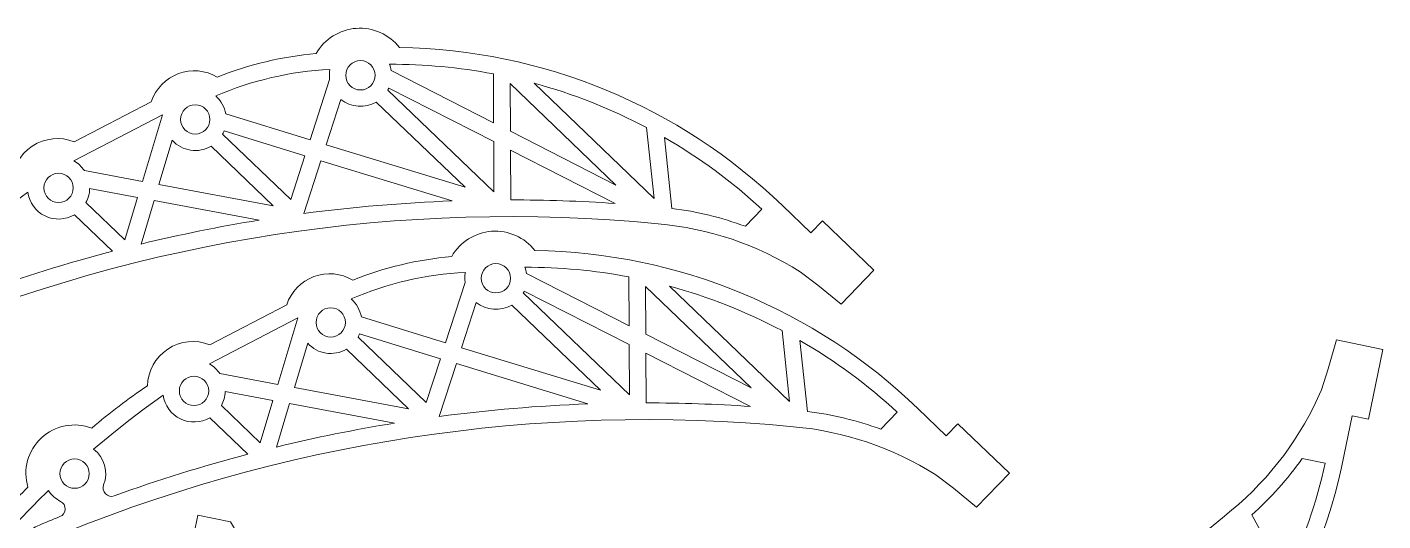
# Model space of a CAD drawing. Header units: millimetres. Extents: x -352 to 334, y -236 to 220.
# Drawn here: x 90.8 to 333.4, y 131.9 to 220.3 of the extents above; entities that cross this region are included whole.
import ezdxf

# ---------------------------------------------------------------- set-up
doc = ezdxf.new("R2010")
doc.units = ezdxf.units.MM
doc.header["$MEASUREMENT"] = 0
doc.layers.add('Capa 1', color=7, linetype='Continuous')

msp = doc.modelspace()

# ---------------------------------------------------------------- linework, layer by layer
at = {"layer": 'Capa 1', "color": 143, "lineweight": 9}
for points, knots in [([(242.3264, 176.7895), (242.3264, 176.7895), (233.1155, 185.6306), (233.1155, 185.6306), (233.1155, 185.6306), (233.1155, 185.6306), (231.0381, 183.4671), (231.0381, 183.4671), (231.0381, 183.4671), (231.0381, 183.4671), (225.963, 188.339), (225.963, 188.339), (225.963, 188.339), (207.5535, 206.1213), (183.0502, 216.2414), (157.4582, 216.6186), (157.4582, 216.6186), (155.609, 218.9743), (152.6935, 220.2752), (149.707, 220.0553), (149.707, 220.0553), (146.7204, 219.8356), (144.0394, 218.1441), (142.5552, 215.5433), (142.5552, 215.5433), (136.4819, 215.0113), (130.5181, 213.5892), (124.8585, 211.3225), (124.8585, 211.3225), (122.7544, 212.5695), (120.1856, 212.8048), (117.8949, 211.9484), (117.8949, 211.9484), (115.6037, 211.0922), (113.8236, 209.2452), (113.0527, 206.9243), (113.0527, 206.9243), (113.0527, 206.9243), (99.2554, 199.7509), (99.2554, 199.7509), (99.2554, 199.7509), (96.7867, 200.735), (93.9719, 200.4549), (91.7556, 198.9877), (91.7556, 198.9877), (89.539, 197.5203), (88.1822, 195.06), (88.1238, 192.4026), (88.1238, 192.4026), (84.6594, 190.0878), (81.3391, 187.5629), (78.1824, 184.8433), (78.1824, 184.8433), (75.0935, 186.0047), (71.571, 185.3349), (69.1532, 183.0883), (69.1532, 183.0883), (66.735, 180.8423), (65.7957, 177.4213), (66.7275, 174.255), (66.7275, 174.255), (64.2978, 171.8207), (61.9337, 169.3223), (59.6369, 166.762), (59.6369, 166.762), (56.3645, 167.5958), (52.8563, 166.4738), (50.7131, 163.864), (50.7131, 163.864), (48.5701, 161.2542), (48.1299, 157.6403), (49.5843, 154.5925), (49.5843, 154.5925), (47.4399, 150.9834), (45.5844, 147.2096), (44.0359, 143.3079), (44.0359, 143.3079), (40.5328, 142.9406), (37.5318, 140.4914), (36.5328, 137.1139), (36.5328, 137.1139), (35.5345, 133.7363), (36.6706, 130.0895), (39.411, 127.8769), (39.411, 127.8769), (38.6223, 116.268), (40.7809, 104.6426), (45.6877, 94.0926), (45.6877, 94.0926), (45.6877, 94.0926), (50.0156, 89.9386), (50.0156, 89.9386), (50.0156, 89.9386), (50.0156, 89.9386), (47.9387, 87.7746), (47.9387, 87.7746), (47.9387, 87.7746), (47.9387, 87.7746), (43.6111, 91.9287), (43.6111, 91.9287), (43.6111, 91.9287), (43.6111, 91.9287), (41.5338, 89.7651), (41.5338, 89.7651), (41.5338, 89.7651), (41.5338, 89.7651), (51.008, 80.6706), (51.008, 80.6706), (51.008, 80.6706), (51.008, 80.6706), (55.1622, 84.9984), (55.1622, 84.9984), (55.1622, 84.9984), (53.2299, 112.2448), (58.0851, 139.5319), (69.2911, 164.4421), (69.2911, 164.4421), (111.685, 182.4062), (157.8713, 189.4955), (203.7019, 185.0835), (203.7019, 185.0835), (212.7549, 184.2821), (221.4811, 181.3327), (229.1641, 176.4797), (229.1641, 176.4797), (229.1641, 176.4797), (232.3139, 174.087), (232.3139, 174.087), (232.3139, 174.087), (232.3139, 174.087), (236.4611, 170.679), (236.4611, 170.679), (236.4611, 170.679), (236.4611, 170.679), (242.3264, 176.7895), (242.3264, 176.7895)], [0, 0, 0, 0, 0.02941176, 0.02941176, 0.02941176, 0.02941176, 0.05882353, 0.05882353, 0.05882353, 0.05882353, 0.08823529, 0.08823529, 0.08823529, 0.08823529, 0.11764706, 0.11764706, 0.11764706, 0.11764706, 0.14705882, 0.14705882, 0.14705882, 0.14705882, 0.17647059, 0.17647059, 0.17647059, 0.17647059, 0.20588235, 0.20588235, 0.20588235, 0.20588235, 0.23529412, 0.23529412, 0.23529412, 0.23529412, 0.26470588, 0.26470588, 0.26470588, 0.26470588, 0.29411765, 0.29411765, 0.29411765, 0.29411765, 0.32352941, 0.32352941, 0.32352941, 0.32352941, 0.35294118, 0.35294118, 0.35294118, 0.35294118, 0.38235294, 0.38235294, 0.38235294, 0.38235294, 0.41176471, 0.41176471, 0.41176471, 0.41176471, 0.44117647, 0.44117647, 0.44117647, 0.44117647, 0.47058824, 0.47058824, 0.47058824, 0.47058824, 0.5, 0.5, 0.5, 0.5, 0.52941176, 0.52941176, 0.52941176, 0.52941176, 0.55882353, 0.55882353, 0.55882353, 0.55882353, 0.58823529, 0.58823529, 0.58823529, 0.58823529, 0.61764706, 0.61764706, 0.61764706, 0.61764706, 0.64705882, 0.64705882, 0.64705882, 0.64705882, 0.67647059, 0.67647059, 0.67647059, 0.67647059, 0.70588235, 0.70588235, 0.70588235, 0.70588235, 0.73529412, 0.73529412, 0.73529412, 0.73529412, 0.76470588, 0.76470588, 0.76470588, 0.76470588, 0.79411765, 0.79411765, 0.79411765, 0.79411765, 0.82352941, 0.82352941, 0.82352941, 0.82352941, 0.85294118, 0.85294118, 0.85294118, 0.85294118, 0.88235294, 0.88235294, 0.88235294, 0.88235294, 0.91176471, 0.91176471, 0.91176471, 0.91176471, 0.94117647, 0.94117647, 0.94117647, 0.94117647, 0.97058824, 0.97058824, 0.97058824, 0.97058824, 1, 1, 1, 1]), ([(153.0867, 211.6493), (153.0867, 210.1997), (151.912, 209.0251), (150.4623, 209.0251), (150.4623, 209.0251), (149.0129, 209.0251), (147.8377, 210.1997), (147.8377, 211.6493), (147.8377, 211.6493), (147.8377, 213.0988), (149.0129, 214.2739), (150.4623, 214.2739), (150.4623, 214.2739), (151.912, 214.2739), (153.0867, 213.0988), (153.0867, 211.6493)], [0, 0, 0, 0, 0.25, 0.25, 0.25, 0.25, 0.5, 0.5, 0.5, 0.5, 0.75, 0.75, 0.75, 0.75, 1, 1, 1, 1]), ([(174.2522, 211.9043), (174.2522, 211.9043), (174.2928, 203.1589), (174.2928, 203.1589), (174.2928, 203.1589), (174.2928, 203.1589), (155.9617, 212.4974), (155.9617, 212.4974), (155.9617, 212.4974), (155.9021, 212.8843), (155.8022, 213.2638), (155.6621, 213.6299), (155.6621, 213.6299), (161.8996, 213.6492), (168.1257, 213.0712), (174.2522, 211.9043)], [0, 0, 0, 0, 0.25, 0.25, 0.25, 0.25, 0.5, 0.5, 0.5, 0.5, 0.75, 0.75, 0.75, 0.75, 1, 1, 1, 1]), ([(144.9994, 212.7058), (144.8853, 212.1155), (144.8671, 211.5107), (144.9469, 210.9144), (144.9469, 210.9144), (144.9469, 210.9144), (141.4523, 200.1081), (141.4523, 200.1081), (141.4523, 200.1081), (141.4523, 200.1081), (126.3897, 204.7274), (126.3897, 204.7274), (126.3897, 204.7274), (126.1688, 205.9797), (125.5261, 207.1183), (124.5674, 207.9541), (124.5674, 207.9541), (131.0401, 210.741), (137.961, 212.3504), (144.9994, 212.7058)], [0, 0, 0, 0, 0.2, 0.2, 0.2, 0.2, 0.4, 0.4, 0.4, 0.4, 0.6, 0.6, 0.6, 0.6, 0.8, 0.8, 0.8, 0.8, 1, 1, 1, 1]), ([(174.3081, 199.7852), (174.3081, 199.7852), (174.3497, 190.799), (174.3497, 190.799), (174.3497, 190.799), (174.3497, 190.799), (155.3667, 209.0206), (155.3667, 209.0206), (155.3667, 209.0206), (155.4247, 209.1289), (155.4793, 209.2393), (155.5301, 209.3512), (155.5301, 209.3512), (155.5301, 209.3512), (174.3081, 199.7852), (174.3081, 199.7852)], [0, 0, 0, 0, 0.25, 0.25, 0.25, 0.25, 0.5, 0.5, 0.5, 0.5, 0.75, 0.75, 0.75, 0.75, 1, 1, 1, 1]), ([(177.2596, 210.1601), (177.2596, 210.1601), (196.1582, 192.0193), (196.1582, 192.0193), (196.1582, 192.0193), (196.1582, 192.0193), (177.2988, 201.6271), (177.2988, 201.6271), (177.2988, 201.6271), (177.2988, 201.6271), (177.2596, 210.1601), (177.2596, 210.1601)], [0, 0, 0, 0, 0.33333333, 0.33333333, 0.33333333, 0.33333333, 0.66666667, 0.66666667, 0.66666667, 0.66666667, 1, 1, 1, 1]), ([(201.6616, 202.2903), (201.6616, 202.2903), (202.9952, 189.6143), (202.9952, 189.6143), (202.9952, 189.6143), (202.9952, 189.6143), (181.5172, 210.231), (181.5172, 210.231), (181.5172, 210.231), (188.5047, 208.3386), (195.262, 205.6745), (201.6616, 202.2903)], [0, 0, 0, 0, 0.33333333, 0.33333333, 0.33333333, 0.33333333, 0.66666667, 0.66666667, 0.66666667, 0.66666667, 1, 1, 1, 1]), ([(120.9104, 206.3848), (122.36, 206.3848), (123.5347, 205.2095), (123.5347, 203.7602), (123.5347, 203.7602), (123.5347, 202.3106), (122.36, 201.1359), (120.9104, 201.1359), (120.9104, 201.1359), (119.4608, 201.1359), (118.2859, 202.3106), (118.2859, 203.7602), (118.2859, 203.7602), (118.2859, 205.2095), (119.4612, 206.3848), (120.9104, 206.3848)], [0, 0, 0, 0, 0.25, 0.25, 0.25, 0.25, 0.5, 0.5, 0.5, 0.5, 0.75, 0.75, 0.75, 0.75, 1, 1, 1, 1]), ([(153.2897, 206.8569), (153.2897, 206.8569), (169.1782, 191.6052), (169.1782, 191.6052), (169.1782, 191.6052), (169.1782, 191.6052), (144.3202, 199.2287), (144.3202, 199.2287), (144.3202, 199.2287), (144.3202, 199.2287), (146.9429, 207.3394), (146.9429, 207.3394), (146.9429, 207.3394), (148.7499, 205.8651), (151.2814, 205.6712), (153.2897, 206.8569)], [0, 0, 0, 0, 0.25, 0.25, 0.25, 0.25, 0.5, 0.5, 0.5, 0.5, 0.75, 0.75, 0.75, 0.75, 1, 1, 1, 1]), ([(115.0341, 204.574), (115.0341, 204.574), (111.4484, 192.6695), (111.4484, 192.6695), (111.4484, 192.6695), (111.4484, 192.6695), (101.0725, 194.6008), (101.0725, 194.6008), (101.0725, 194.6008), (100.5908, 195.3182), (99.9486, 195.9135), (99.1966, 196.3395), (99.1966, 196.3395), (99.1966, 196.3395), (115.0341, 204.574), (115.0341, 204.574)], [0, 0, 0, 0, 0.25, 0.25, 0.25, 0.25, 0.5, 0.5, 0.5, 0.5, 0.75, 0.75, 0.75, 0.75, 1, 1, 1, 1]), ([(140.5296, 197.254), (140.5296, 197.254), (138.0008, 189.4342), (138.0008, 189.4342), (138.0008, 189.4342), (138.0008, 189.4342), (125.8146, 201.1314), (125.8146, 201.1314), (125.8146, 201.1314), (125.9116, 201.3118), (125.9978, 201.4974), (126.0741, 201.6873), (126.0741, 201.6873), (126.0741, 201.6873), (140.5296, 197.254), (140.5296, 197.254)], [0, 0, 0, 0, 0.25, 0.25, 0.25, 0.25, 0.5, 0.5, 0.5, 0.5, 0.75, 0.75, 0.75, 0.75, 1, 1, 1, 1]), ([(123.7375, 198.9678), (123.7375, 198.9678), (134.8332, 188.3169), (134.8332, 188.3169), (134.8332, 188.3169), (134.8332, 188.3169), (114.4149, 192.1175), (114.4149, 192.1175), (114.4149, 192.1175), (114.4149, 192.1175), (116.7938, 200.0162), (116.7938, 200.0162), (116.7938, 200.0162), (118.5696, 198.0655), (121.4661, 197.6264), (123.7375, 198.9678)], [0, 0, 0, 0, 0.25, 0.25, 0.25, 0.25, 0.5, 0.5, 0.5, 0.5, 0.75, 0.75, 0.75, 0.75, 1, 1, 1, 1]), ([(222.2793, 187.693), (222.2793, 187.693), (219.3448, 184.636), (219.3448, 184.636), (219.3448, 184.636), (215.0968, 186.1925), (210.6871, 187.2642), (206.1987, 187.8315), (206.1987, 187.8315), (206.1987, 187.8315), (204.8637, 200.519), (204.8637, 200.519), (204.8637, 200.519), (211.1252, 196.9013), (216.9667, 192.599), (222.2793, 187.693)], [0, 0, 0, 0, 0.25, 0.25, 0.25, 0.25, 0.5, 0.5, 0.5, 0.5, 0.75, 0.75, 0.75, 0.75, 1, 1, 1, 1]), ([(177.3147, 198.2533), (177.3147, 198.2533), (196.0252, 188.7213), (196.0252, 188.7213), (196.0252, 188.7213), (189.8109, 189.141), (183.5836, 189.3528), (177.3556, 189.3564), (177.3556, 189.3564), (177.3556, 189.3564), (177.3147, 198.2533), (177.3147, 198.2533)], [0, 0, 0, 0, 0.33333333, 0.33333333, 0.33333333, 0.33333333, 0.66666667, 0.66666667, 0.66666667, 0.66666667, 1, 1, 1, 1]), ([(96.4534, 194.1229), (97.9026, 194.1229), (99.0778, 192.948), (99.0778, 191.4984), (99.0778, 191.4984), (99.0778, 190.0491), (97.9026, 188.8742), (96.4534, 188.8742), (96.4534, 188.8742), (95.0038, 188.8742), (93.829, 190.0491), (93.829, 191.4984), (93.829, 191.4984), (93.829, 192.948), (95.0038, 194.1229), (96.4534, 194.1229)], [0, 0, 0, 0, 0.25, 0.25, 0.25, 0.25, 0.5, 0.5, 0.5, 0.5, 0.75, 0.75, 0.75, 0.75, 1, 1, 1, 1]), ([(166.8991, 189.1672), (158.0153, 188.8396), (149.1516, 188.089), (140.339, 186.9173), (140.339, 186.9173), (140.339, 186.9173), (143.3972, 196.3745), (143.3972, 196.3745), (143.3972, 196.3745), (143.3972, 196.3745), (166.8991, 189.1672), (166.8991, 189.1672)], [0, 0, 0, 0, 0.33333333, 0.33333333, 0.33333333, 0.33333333, 0.66666667, 0.66666667, 0.66666667, 0.66666667, 1, 1, 1, 1]), ([(106.0942, 180.1658), (98.0177, 178.0423), (90.0402, 175.5576), (82.1864, 172.72), (82.1864, 172.72), (81.633, 172.5181), (81.0214, 172.6617), (80.6087, 173.0819), (80.6087, 173.0819), (80.1963, 173.5023), (80.0675, 174.1251), (80.2792, 174.6746), (80.2792, 174.6746), (81.1743, 176.9749), (80.4473, 179.5941), (78.4918, 181.1003), (78.4918, 181.1003), (78.4918, 181.1003), (81.7351, 183.7328), (81.7351, 183.7328), (81.7351, 183.7328), (81.7351, 183.7328), (84.7716, 186.2266), (84.7716, 186.2266), (84.7716, 186.2266), (84.7716, 186.2266), (87.5375, 188.2635), (87.5375, 188.2635), (87.5375, 188.2635), (87.5375, 188.2635), (90.9401, 190.744), (90.9401, 190.744), (90.9401, 190.744), (91.1952, 188.9007), (92.3576, 187.2919), (94.0337, 186.4832), (94.0337, 186.4832), (95.7097, 185.6745), (97.6792, 185.7583), (99.2805, 186.7058), (99.2805, 186.7058), (99.2805, 186.7058), (106.0942, 180.1658), (106.0942, 180.1658)], [0, 0, 0, 0, 0.09090909, 0.09090909, 0.09090909, 0.09090909, 0.18181818, 0.18181818, 0.18181818, 0.18181818, 0.27272727, 0.27272727, 0.27272727, 0.27272727, 0.36363636, 0.36363636, 0.36363636, 0.36363636, 0.45454545, 0.45454545, 0.45454545, 0.45454545, 0.54545455, 0.54545455, 0.54545455, 0.54545455, 0.63636364, 0.63636364, 0.63636364, 0.63636364, 0.72727273, 0.72727273, 0.72727273, 0.72727273, 0.81818182, 0.81818182, 0.81818182, 0.81818182, 0.90909091, 0.90909091, 0.90909091, 0.90909091, 1, 1, 1, 1]), ([(102.0162, 191.3743), (102.0162, 191.3743), (110.5783, 189.7809), (110.5783, 189.7809), (110.5783, 189.7809), (110.5783, 189.7809), (108.2977, 182.2077), (108.2977, 182.2077), (108.2977, 182.2077), (108.2977, 182.2077), (101.3578, 188.8699), (101.3578, 188.8699), (101.3578, 188.8699), (101.771, 189.6408), (101.9965, 190.4997), (102.0162, 191.3743)], [0, 0, 0, 0, 0.25, 0.25, 0.25, 0.25, 0.5, 0.5, 0.5, 0.5, 0.75, 0.75, 0.75, 0.75, 1, 1, 1, 1]), ([(113.545, 189.2285), (113.545, 189.2285), (132.3235, 185.7328), (132.3235, 185.7328), (132.3235, 185.7328), (125.2318, 184.5798), (118.1868, 183.1539), (111.2045, 181.4582), (111.2045, 181.4582), (111.2045, 181.4582), (113.545, 189.2285), (113.545, 189.2285)], [0, 0, 0, 0, 0.33333333, 0.33333333, 0.33333333, 0.33333333, 0.66666667, 0.66666667, 0.66666667, 0.66666667, 1, 1, 1, 1]), ([(123.4907, 163.4279), (121.0215, 164.412), (118.2072, 164.1319), (115.9908, 162.6647), (115.9908, 162.6647), (113.7741, 161.1973), (112.4174, 158.737), (112.3586, 156.0796), (112.3586, 156.0796), (108.8943, 153.7648), (105.5744, 151.2399), (102.4176, 148.5203), (102.4176, 148.5203), (99.3282, 149.6817), (95.8063, 149.0119), (93.3884, 146.7653), (93.3884, 146.7653), (90.9705, 144.5193), (90.0312, 141.0983), (90.9629, 137.932), (90.9629, 137.932), (88.5332, 135.4977), (86.1684, 132.9993), (83.8723, 130.439), (83.8723, 130.439), (80.5997, 131.2728), (77.0912, 130.1508), (74.9479, 127.541), (74.9479, 127.541), (72.8049, 124.9312), (72.365, 121.3173), (73.8196, 118.2695), (73.8196, 118.2695), (71.6751, 114.6604), (69.8196, 110.8866), (68.2708, 106.9849), (68.2708, 106.9849), (64.7677, 106.6176), (61.7671, 104.1684), (60.7681, 100.7909), (60.7681, 100.7909), (59.7693, 97.4133), (60.9059, 93.7665), (63.6462, 91.5539), (63.6462, 91.5539), (62.8572, 79.945), (65.0162, 68.3196), (69.9231, 57.7696), (69.9231, 57.7696), (69.9231, 57.7696), (74.2508, 53.6156), (74.2508, 53.6156), (74.2508, 53.6156), (74.2508, 53.6156), (72.1739, 51.4516), (72.1739, 51.4516), (72.1739, 51.4516), (72.1739, 51.4516), (67.8461, 55.6057), (67.8461, 55.6057), (67.8461, 55.6057), (67.8461, 55.6057), (65.7689, 53.4421), (65.7689, 53.4421), (65.7689, 53.4421), (65.7689, 53.4421), (75.2433, 44.3476), (75.2433, 44.3476), (75.2433, 44.3476), (75.2433, 44.3476), (79.3972, 48.6754), (79.3972, 48.6754), (79.3972, 48.6754), (77.4653, 75.9218), (82.32, 103.2089), (93.5263, 128.1191), (93.5263, 128.1191), (135.9198, 146.0832), (182.1069, 153.1725), (227.9373, 148.7605), (227.9373, 148.7605), (236.9897, 147.9591), (245.7163, 145.0097), (253.3994, 140.1567), (253.3994, 140.1567), (253.3994, 140.1567), (256.5487, 137.764), (256.5487, 137.764), (256.5487, 137.764), (256.5487, 137.764), (260.6965, 134.356), (260.6965, 134.356), (260.6965, 134.356), (260.6965, 134.356), (266.5617, 140.4665), (266.5617, 140.4665), (266.5617, 140.4665), (266.5617, 140.4665), (257.3509, 149.3076), (257.3509, 149.3076), (257.3509, 149.3076), (257.3509, 149.3076), (255.2736, 147.1441), (255.2736, 147.1441), (255.2736, 147.1441), (255.2736, 147.1441), (250.1981, 152.016), (250.1981, 152.016), (250.1981, 152.016), (231.7887, 169.7983), (207.2855, 179.9184), (181.693, 180.2956), (181.693, 180.2956), (179.8442, 182.6513), (176.9288, 183.9522), (173.9424, 183.7323), (173.9424, 183.7323), (170.9559, 183.5126), (168.2747, 181.8211), (166.7906, 179.2203), (166.7906, 179.2203), (160.717, 178.6883), (154.7533, 177.2662), (149.0938, 174.9995), (149.0938, 174.9995), (146.9898, 176.2465), (144.4208, 176.4818), (142.13, 175.6254), (142.13, 175.6254), (139.8392, 174.7692), (138.059, 172.9222), (137.2878, 170.6013), (137.2878, 170.6013), (137.2878, 170.6013), (123.4907, 163.4279), (123.4907, 163.4279)], [0, 0, 0, 0, 0.02941176, 0.02941176, 0.02941176, 0.02941176, 0.05882353, 0.05882353, 0.05882353, 0.05882353, 0.08823529, 0.08823529, 0.08823529, 0.08823529, 0.11764706, 0.11764706, 0.11764706, 0.11764706, 0.14705882, 0.14705882, 0.14705882, 0.14705882, 0.17647059, 0.17647059, 0.17647059, 0.17647059, 0.20588235, 0.20588235, 0.20588235, 0.20588235, 0.23529412, 0.23529412, 0.23529412, 0.23529412, 0.26470588, 0.26470588, 0.26470588, 0.26470588, 0.29411765, 0.29411765, 0.29411765, 0.29411765, 0.32352941, 0.32352941, 0.32352941, 0.32352941, 0.35294118, 0.35294118, 0.35294118, 0.35294118, 0.38235294, 0.38235294, 0.38235294, 0.38235294, 0.41176471, 0.41176471, 0.41176471, 0.41176471, 0.44117647, 0.44117647, 0.44117647, 0.44117647, 0.47058824, 0.47058824, 0.47058824, 0.47058824, 0.5, 0.5, 0.5, 0.5, 0.52941176, 0.52941176, 0.52941176, 0.52941176, 0.55882353, 0.55882353, 0.55882353, 0.55882353, 0.58823529, 0.58823529, 0.58823529, 0.58823529, 0.61764706, 0.61764706, 0.61764706, 0.61764706, 0.64705882, 0.64705882, 0.64705882, 0.64705882, 0.67647059, 0.67647059, 0.67647059, 0.67647059, 0.70588235, 0.70588235, 0.70588235, 0.70588235, 0.73529412, 0.73529412, 0.73529412, 0.73529412, 0.76470588, 0.76470588, 0.76470588, 0.76470588, 0.79411765, 0.79411765, 0.79411765, 0.79411765, 0.82352941, 0.82352941, 0.82352941, 0.82352941, 0.85294118, 0.85294118, 0.85294118, 0.85294118, 0.88235294, 0.88235294, 0.88235294, 0.88235294, 0.91176471, 0.91176471, 0.91176471, 0.91176471, 0.94117647, 0.94117647, 0.94117647, 0.94117647, 0.97058824, 0.97058824, 0.97058824, 0.97058824, 1, 1, 1, 1]), ([(174.6974, 172.7021), (173.2482, 172.7021), (172.0731, 173.8767), (172.0731, 175.3263), (172.0731, 175.3263), (172.0731, 176.7758), (173.2482, 177.9509), (174.6974, 177.9509), (174.6974, 177.9509), (176.1472, 177.9509), (177.3222, 176.7758), (177.3222, 175.3263), (177.3222, 175.3263), (177.3222, 173.8767), (176.1472, 172.7021), (174.6974, 172.7021)], [0, 0, 0, 0, 0.25, 0.25, 0.25, 0.25, 0.5, 0.5, 0.5, 0.5, 0.75, 0.75, 0.75, 0.75, 1, 1, 1, 1]), ([(180.1968, 176.1744), (180.1374, 176.5613), (180.037, 176.9408), (179.8978, 177.3069), (179.8978, 177.3069), (186.1349, 177.3262), (192.3606, 176.7482), (198.4877, 175.5813), (198.4877, 175.5813), (198.4877, 175.5813), (198.5277, 166.8359), (198.5277, 166.8359), (198.5277, 166.8359), (198.5277, 166.8359), (180.1968, 176.1744), (180.1968, 176.1744)], [0, 0, 0, 0, 0.25, 0.25, 0.25, 0.25, 0.5, 0.5, 0.5, 0.5, 0.75, 0.75, 0.75, 0.75, 1, 1, 1, 1]), ([(165.6872, 163.7851), (165.6872, 163.7851), (150.6251, 168.4044), (150.6251, 168.4044), (150.6251, 168.4044), (150.4041, 169.6567), (149.7615, 170.7953), (148.8026, 171.6311), (148.8026, 171.6311), (155.2749, 174.418), (162.1959, 176.0274), (169.2342, 176.3828), (169.2342, 176.3828), (169.1203, 175.7925), (169.1026, 175.1877), (169.1819, 174.5914), (169.1819, 174.5914), (169.1819, 174.5914), (165.6872, 163.7851), (165.6872, 163.7851)], [0, 0, 0, 0, 0.2, 0.2, 0.2, 0.2, 0.4, 0.4, 0.4, 0.4, 0.6, 0.6, 0.6, 0.6, 0.8, 0.8, 0.8, 0.8, 1, 1, 1, 1]), ([(179.602, 172.6976), (179.66, 172.8059), (179.7147, 172.9163), (179.7655, 173.0282), (179.7655, 173.0282), (179.7655, 173.0282), (198.5431, 163.4622), (198.5431, 163.4622), (198.5431, 163.4622), (198.5431, 163.4622), (198.5844, 154.476), (198.5844, 154.476), (198.5844, 154.476), (198.5844, 154.476), (179.602, 172.6976), (179.602, 172.6976)], [0, 0, 0, 0, 0.25, 0.25, 0.25, 0.25, 0.5, 0.5, 0.5, 0.5, 0.75, 0.75, 0.75, 0.75, 1, 1, 1, 1]), ([(220.3935, 155.6963), (220.3935, 155.6963), (201.534, 165.3041), (201.534, 165.3041), (201.534, 165.3041), (201.534, 165.3041), (201.495, 173.8371), (201.495, 173.8371), (201.495, 173.8371), (201.495, 173.8371), (220.3935, 155.6963), (220.3935, 155.6963)], [0, 0, 0, 0, 0.33333333, 0.33333333, 0.33333333, 0.33333333, 0.66666667, 0.66666667, 0.66666667, 0.66666667, 1, 1, 1, 1]), ([(227.2301, 153.2913), (227.2301, 153.2913), (205.7523, 173.908), (205.7523, 173.908), (205.7523, 173.908), (212.74, 172.0156), (219.4969, 169.3515), (225.8969, 165.9673), (225.8969, 165.9673), (225.8969, 165.9673), (227.2301, 153.2913), (227.2301, 153.2913)], [0, 0, 0, 0, 0.33333333, 0.33333333, 0.33333333, 0.33333333, 0.66666667, 0.66666667, 0.66666667, 0.66666667, 1, 1, 1, 1]), ([(145.1456, 164.8129), (143.696, 164.8129), (142.5212, 165.9876), (142.5212, 167.4372), (142.5212, 167.4372), (142.5212, 168.8865), (143.696, 170.0618), (145.1456, 170.0618), (145.1456, 170.0618), (146.5948, 170.0618), (147.7701, 168.8865), (147.7701, 167.4372), (147.7701, 167.4372), (147.7701, 165.9876), (146.5948, 164.8129), (145.1456, 164.8129)], [0, 0, 0, 0, 0.25, 0.25, 0.25, 0.25, 0.5, 0.5, 0.5, 0.5, 0.75, 0.75, 0.75, 0.75, 1, 1, 1, 1]), ([(168.5553, 162.9057), (168.5553, 162.9057), (171.1781, 171.0164), (171.1781, 171.0164), (171.1781, 171.0164), (172.9849, 169.5421), (175.5166, 169.3482), (177.5246, 170.5339), (177.5246, 170.5339), (177.5246, 170.5339), (193.4135, 155.2822), (193.4135, 155.2822), (193.4135, 155.2822), (193.4135, 155.2822), (168.5553, 162.9057), (168.5553, 162.9057)], [0, 0, 0, 0, 0.25, 0.25, 0.25, 0.25, 0.5, 0.5, 0.5, 0.5, 0.75, 0.75, 0.75, 0.75, 1, 1, 1, 1]), ([(135.6838, 156.3465), (135.6838, 156.3465), (125.3079, 158.2778), (125.3079, 158.2778), (125.3079, 158.2778), (124.8263, 158.9952), (124.1835, 159.5905), (123.4321, 160.0165), (123.4321, 160.0165), (123.4321, 160.0165), (139.2691, 168.251), (139.2691, 168.251), (139.2691, 168.251), (139.2691, 168.251), (135.6838, 156.3465), (135.6838, 156.3465)], [0, 0, 0, 0, 0.25, 0.25, 0.25, 0.25, 0.5, 0.5, 0.5, 0.5, 0.75, 0.75, 0.75, 0.75, 1, 1, 1, 1]), ([(162.2361, 153.1112), (162.2361, 153.1112), (150.0496, 164.8084), (150.0496, 164.8084), (150.0496, 164.8084), (150.1465, 164.9888), (150.2331, 165.1744), (150.3094, 165.3643), (150.3094, 165.3643), (150.3094, 165.3643), (164.7644, 160.931), (164.7644, 160.931), (164.7644, 160.931), (164.7644, 160.931), (162.2361, 153.1112), (162.2361, 153.1112)], [0, 0, 0, 0, 0.25, 0.25, 0.25, 0.25, 0.5, 0.5, 0.5, 0.5, 0.75, 0.75, 0.75, 0.75, 1, 1, 1, 1]), ([(228.7276, 62.3898), (227.2554, 60.1767), (224.7806, 58.8076), (222.1231, 58.7551), (222.1231, 58.7551), (219.4653, 58.7025), (216.9507, 59.9557), (215.3919, 62.1087), (215.3919, 62.1087), (211.2259, 62.0443), (207.0593, 62.2348), (202.9162, 62.6781), (202.9162, 62.6781), (201.0345, 59.9667), (197.756, 58.516), (194.4897, 58.9902), (194.4897, 58.9902), (191.2238, 59.4639), (188.5066, 61.7447), (187.4735, 64.8794), (187.4735, 64.8794), (184.0909, 65.5014), (180.7252, 66.2129), (177.3808, 67.0144), (177.3808, 67.0144), (175.1621, 64.4684), (171.6377, 63.3974), (168.3909, 64.3265), (168.3909, 64.3265), (165.1444, 65.2557), (162.7284, 67.9791), (162.1929, 71.3135), (162.1929, 71.3135), (158.3772, 73.0642), (154.7056, 75.1145), (151.2137, 77.4445), (151.2137, 77.4445), (148.1227, 75.7556), (144.2618, 76.0653), (141.5202, 78.2764), (141.5202, 78.2764), (138.7787, 80.4878), (137.6412, 84.1343), (138.6382, 87.5122), (138.6382, 87.5122), (131.3909, 96.6153), (126.5598, 107.4075), (124.6008, 118.8767), (124.6008, 118.8767), (124.6008, 118.8767), (125.8005, 124.7542), (125.8005, 124.7542), (125.8005, 124.7542), (125.8005, 124.7542), (122.8618, 125.3543), (122.8618, 125.3543), (122.8618, 125.3543), (122.8618, 125.3543), (121.662, 119.4766), (121.662, 119.4766), (121.662, 119.4766), (121.662, 119.4766), (118.7232, 120.0761), (118.7232, 120.0761), (118.7232, 120.0761), (118.7232, 120.0761), (121.3495, 132.9438), (121.3495, 132.9438), (121.3495, 132.9438), (121.3495, 132.9438), (127.227, 131.7439), (127.227, 131.7439), (127.227, 131.7439), (141.1235, 108.2283), (160.6269, 88.5364), (184.0053, 74.4102), (184.0053, 74.4102), (229.0958, 83.7249), (271.1267, 104.1433), (306.3272, 133.8219), (306.3272, 133.8219), (313.3198, 139.6263), (318.8234, 147.013), (322.3866, 155.3727), (322.3866, 155.3727), (322.3866, 155.3727), (323.6178, 159.1313), (323.6178, 159.1313), (323.6178, 159.1313), (323.6178, 159.1313), (325.0935, 164.2928), (325.0935, 164.2928), (325.0935, 164.2928), (325.0935, 164.2928), (333.3923, 162.5988), (333.3923, 162.5988), (333.3923, 162.5988), (333.3923, 162.5988), (330.8389, 150.0895), (330.8389, 150.0895), (330.8389, 150.0895), (330.8389, 150.0895), (327.9001, 150.6889), (327.9001, 150.6889), (327.9001, 150.6889), (327.9001, 150.6889), (326.4931, 143.7957), (326.4931, 143.7957), (326.4931, 143.7957), (321.4532, 118.7015), (307.0445, 96.4481), (286.2021, 81.5918), (286.2021, 81.5918), (286.0198, 78.6028), (284.3605, 75.8754), (281.7784, 74.359), (281.7784, 74.359), (279.1963, 72.8423), (276.0289, 72.7102), (273.3296, 74.0065), (273.3296, 74.0065), (268.03, 70.9922), (262.315, 68.7727), (256.3701, 67.421), (256.3701, 67.421), (255.3478, 65.1991), (253.3678, 63.5454), (250.9962, 62.948), (250.9962, 62.948), (248.6248, 62.3505), (246.1103, 62.8583), (244.1567, 64.3296), (244.1567, 64.3296), (244.1567, 64.3296), (228.7276, 62.3898), (228.7276, 62.3898)], [0, 0, 0, 0, 0.02941176, 0.02941176, 0.02941176, 0.02941176, 0.05882353, 0.05882353, 0.05882353, 0.05882353, 0.08823529, 0.08823529, 0.08823529, 0.08823529, 0.11764706, 0.11764706, 0.11764706, 0.11764706, 0.14705882, 0.14705882, 0.14705882, 0.14705882, 0.17647059, 0.17647059, 0.17647059, 0.17647059, 0.20588235, 0.20588235, 0.20588235, 0.20588235, 0.23529412, 0.23529412, 0.23529412, 0.23529412, 0.26470588, 0.26470588, 0.26470588, 0.26470588, 0.29411765, 0.29411765, 0.29411765, 0.29411765, 0.32352941, 0.32352941, 0.32352941, 0.32352941, 0.35294118, 0.35294118, 0.35294118, 0.35294118, 0.38235294, 0.38235294, 0.38235294, 0.38235294, 0.41176471, 0.41176471, 0.41176471, 0.41176471, 0.44117647, 0.44117647, 0.44117647, 0.44117647, 0.47058824, 0.47058824, 0.47058824, 0.47058824, 0.5, 0.5, 0.5, 0.5, 0.52941176, 0.52941176, 0.52941176, 0.52941176, 0.55882353, 0.55882353, 0.55882353, 0.55882353, 0.58823529, 0.58823529, 0.58823529, 0.58823529, 0.61764706, 0.61764706, 0.61764706, 0.61764706, 0.64705882, 0.64705882, 0.64705882, 0.64705882, 0.67647059, 0.67647059, 0.67647059, 0.67647059, 0.70588235, 0.70588235, 0.70588235, 0.70588235, 0.73529412, 0.73529412, 0.73529412, 0.73529412, 0.76470588, 0.76470588, 0.76470588, 0.76470588, 0.79411765, 0.79411765, 0.79411765, 0.79411765, 0.82352941, 0.82352941, 0.82352941, 0.82352941, 0.85294118, 0.85294118, 0.85294118, 0.85294118, 0.88235294, 0.88235294, 0.88235294, 0.88235294, 0.91176471, 0.91176471, 0.91176471, 0.91176471, 0.94117647, 0.94117647, 0.94117647, 0.94117647, 0.97058824, 0.97058824, 0.97058824, 0.97058824, 1, 1, 1, 1]), ([(159.0685, 151.9939), (159.0685, 151.9939), (138.6503, 155.7945), (138.6503, 155.7945), (138.6503, 155.7945), (138.6503, 155.7945), (141.029, 163.6932), (141.029, 163.6932), (141.029, 163.6932), (142.8047, 161.7425), (145.7015, 161.3034), (147.9728, 162.6448), (147.9728, 162.6448), (147.9728, 162.6448), (159.0685, 151.9939), (159.0685, 151.9939)], [0, 0, 0, 0, 0.25, 0.25, 0.25, 0.25, 0.5, 0.5, 0.5, 0.5, 0.75, 0.75, 0.75, 0.75, 1, 1, 1, 1]), ([(243.5802, 148.313), (239.3318, 149.8695), (234.9223, 150.9412), (230.4339, 151.5085), (230.4339, 151.5085), (230.4339, 151.5085), (229.0989, 164.196), (229.0989, 164.196), (229.0989, 164.196), (235.3603, 160.5783), (241.2018, 156.276), (246.5146, 151.37), (246.5146, 151.37), (246.5146, 151.37), (243.5802, 148.313), (243.5802, 148.313)], [0, 0, 0, 0, 0.25, 0.25, 0.25, 0.25, 0.5, 0.5, 0.5, 0.5, 0.75, 0.75, 0.75, 0.75, 1, 1, 1, 1]), ([(201.5905, 153.0334), (201.5905, 153.0334), (201.5495, 161.9303), (201.5495, 161.9303), (201.5495, 161.9303), (201.5495, 161.9303), (220.2602, 152.3983), (220.2602, 152.3983), (220.2602, 152.3983), (214.0463, 152.818), (207.8188, 153.0298), (201.5905, 153.0334)], [0, 0, 0, 0, 0.33333333, 0.33333333, 0.33333333, 0.33333333, 0.66666667, 0.66666667, 0.66666667, 0.66666667, 1, 1, 1, 1]), ([(120.6888, 152.5512), (119.2391, 152.5512), (118.0643, 153.7261), (118.0643, 155.1754), (118.0643, 155.1754), (118.0643, 156.625), (119.2391, 157.7999), (120.6888, 157.7999), (120.6888, 157.7999), (122.138, 157.7999), (123.3131, 156.625), (123.3131, 155.1754), (123.3131, 155.1754), (123.3131, 153.7261), (122.138, 152.5512), (120.6888, 152.5512)], [0, 0, 0, 0, 0.25, 0.25, 0.25, 0.25, 0.5, 0.5, 0.5, 0.5, 0.75, 0.75, 0.75, 0.75, 1, 1, 1, 1]), ([(191.1343, 152.8442), (182.2505, 152.5166), (173.3866, 151.766), (164.5742, 150.5943), (164.5742, 150.5943), (164.5742, 150.5943), (167.6324, 160.0515), (167.6324, 160.0515), (167.6324, 160.0515), (167.6324, 160.0515), (191.1343, 152.8442), (191.1343, 152.8442)], [0, 0, 0, 0, 0.33333333, 0.33333333, 0.33333333, 0.33333333, 0.66666667, 0.66666667, 0.66666667, 0.66666667, 1, 1, 1, 1]), ([(104.5145, 138.3516), (105.4095, 140.6519), (104.6826, 143.2711), (102.7272, 144.7773), (102.7272, 144.7773), (102.7272, 144.7773), (105.9705, 147.4098), (105.9705, 147.4098), (105.9705, 147.4098), (105.9705, 147.4098), (109.0069, 149.9036), (109.0069, 149.9036), (109.0069, 149.9036), (109.0069, 149.9036), (111.7728, 151.9405), (111.7728, 151.9405), (111.7728, 151.9405), (111.7728, 151.9405), (115.1754, 154.421), (115.1754, 154.421), (115.1754, 154.421), (115.4301, 152.5777), (116.5929, 150.9689), (118.2688, 150.1602), (118.2688, 150.1602), (119.9451, 149.3515), (121.9144, 149.4353), (123.5158, 150.3828), (123.5158, 150.3828), (123.5158, 150.3828), (130.3295, 143.8428), (130.3295, 143.8428), (130.3295, 143.8428), (122.2529, 141.7193), (114.2752, 139.2346), (106.4216, 136.397), (106.4216, 136.397), (105.8683, 136.1951), (105.2564, 136.3387), (104.844, 136.7589), (104.844, 136.7589), (104.4313, 137.1793), (104.3028, 137.8021), (104.5145, 138.3516)], [0, 0, 0, 0, 0.09090909, 0.09090909, 0.09090909, 0.09090909, 0.18181818, 0.18181818, 0.18181818, 0.18181818, 0.27272727, 0.27272727, 0.27272727, 0.27272727, 0.36363636, 0.36363636, 0.36363636, 0.36363636, 0.45454545, 0.45454545, 0.45454545, 0.45454545, 0.54545455, 0.54545455, 0.54545455, 0.54545455, 0.63636364, 0.63636364, 0.63636364, 0.63636364, 0.72727273, 0.72727273, 0.72727273, 0.72727273, 0.81818182, 0.81818182, 0.81818182, 0.81818182, 0.90909091, 0.90909091, 0.90909091, 0.90909091, 1, 1, 1, 1]), ([(132.5331, 145.8847), (132.5331, 145.8847), (125.5925, 152.5469), (125.5925, 152.5469), (125.5925, 152.5469), (126.0063, 153.3178), (126.2319, 154.1767), (126.2516, 155.0513), (126.2516, 155.0513), (126.2516, 155.0513), (134.814, 153.4579), (134.814, 153.4579), (134.814, 153.4579), (134.814, 153.4579), (132.5331, 145.8847), (132.5331, 145.8847)], [0, 0, 0, 0, 0.25, 0.25, 0.25, 0.25, 0.5, 0.5, 0.5, 0.5, 0.75, 0.75, 0.75, 0.75, 1, 1, 1, 1]), ([(135.4399, 145.1352), (135.4399, 145.1352), (137.7799, 152.9055), (137.7799, 152.9055), (137.7799, 152.9055), (137.7799, 152.9055), (156.5587, 149.4098), (156.5587, 149.4098), (156.5587, 149.4098), (149.467, 148.2568), (142.4217, 146.8309), (135.4399, 145.1352)], [0, 0, 0, 0, 0.33333333, 0.33333333, 0.33333333, 0.33333333, 0.66666667, 0.66666667, 0.66666667, 0.66666667, 1, 1, 1, 1]), ([(101.9539, 140.3705), (101.9539, 138.9212), (100.7788, 137.7459), (99.3294, 137.7459), (99.3294, 137.7459), (97.8797, 137.7459), (96.705, 138.9212), (96.705, 140.3705), (96.705, 140.3705), (96.705, 141.8201), (97.8797, 142.995), (99.3294, 142.995), (99.3294, 142.995), (100.7788, 142.995), (101.9539, 141.8201), (101.9539, 140.3705)], [0, 0, 0, 0, 0.25, 0.25, 0.25, 0.25, 0.5, 0.5, 0.5, 0.5, 0.75, 0.75, 0.75, 0.75, 1, 1, 1, 1]), ([(318.9434, 143.081), (316.3326, 139.3857), (313.3137, 135.9977), (309.9432, 132.9799), (309.9432, 132.9799), (309.9432, 132.9799), (316.0559, 121.7822), (316.0559, 121.7822), (316.0559, 121.7822), (319.1515, 128.3175), (321.5124, 135.1774), (323.0953, 142.2336), (323.0953, 142.2336), (323.0953, 142.2336), (318.9434, 143.081), (318.9434, 143.081)], [0, 0, 0, 0, 0.25, 0.25, 0.25, 0.25, 0.5, 0.5, 0.5, 0.5, 0.75, 0.75, 0.75, 0.75, 1, 1, 1, 1]), ([(94.6491, 137.3615), (95.1842, 136.5286), (95.9323, 135.8541), (96.8156, 135.4064), (96.8156, 135.4064), (97.3403, 135.1408), (97.6613, 134.5929), (97.6364, 134.0051), (97.6364, 134.0051), (97.6113, 133.4171), (97.2451, 132.8984), (96.6998, 132.6783), (96.6998, 132.6783), (95.3388, 132.1287), (93.9825, 131.5681), (92.6307, 130.9973), (92.6307, 130.9973), (91.757, 130.6276), (91.0554, 129.9411), (90.6679, 129.0755), (90.6679, 129.0755), (90.1008, 127.8083), (89.549, 126.5343), (89.0132, 125.2539), (89.0132, 125.2539), (88.7984, 124.7402), (88.3172, 124.3883), (87.7626, 124.3391), (87.7626, 124.3391), (87.2082, 124.2894), (86.672, 124.5514), (86.3699, 125.0188), (86.3699, 125.0188), (85.9178, 125.7186), (85.3149, 126.3081), (84.6047, 126.7438), (84.6047, 126.7438), (87.8158, 130.4101), (91.1663, 133.9519), (94.6491, 137.3615)], [0, 0, 0, 0, 0.1, 0.1, 0.1, 0.1, 0.2, 0.2, 0.2, 0.2, 0.3, 0.3, 0.3, 0.3, 0.4, 0.4, 0.4, 0.4, 0.5, 0.5, 0.5, 0.5, 0.6, 0.6, 0.6, 0.6, 0.7, 0.7, 0.7, 0.7, 0.8, 0.8, 0.8, 0.8, 0.9, 0.9, 0.9, 0.9, 1, 1, 1, 1])]:
    msp.add_open_spline(points, degree=3, knots=knots, dxfattribs=at)

doc.saveas('drawing.dxf')
